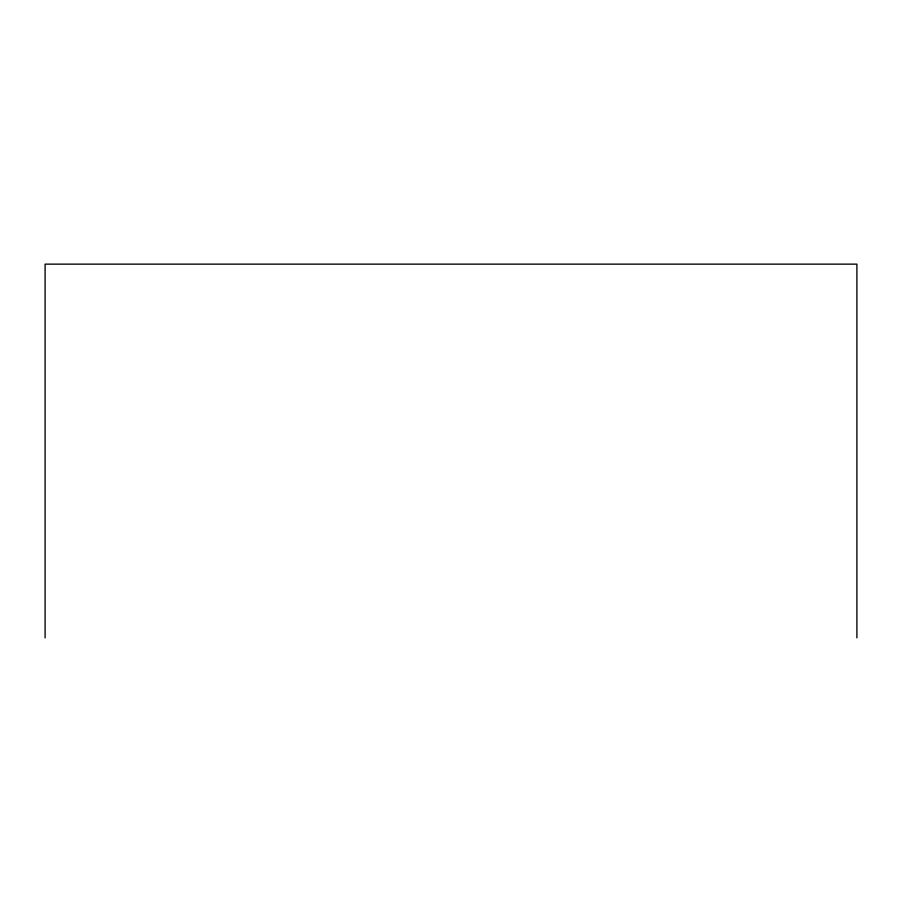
<?xml version="1.0" encoding="UTF-8"?>
<svg xmlns="http://www.w3.org/2000/svg" width="902" height="902" viewBox="0 0 902 902"><rect width="100%" height="100%" fill="white"/><g stroke="black" fill="none" stroke-linecap="round" stroke-linejoin="round"><path stroke-width="1.35" d="M856.9 637.861L856.9 264.139L45.1 264.139L45.1 637.861"/></g></svg>
